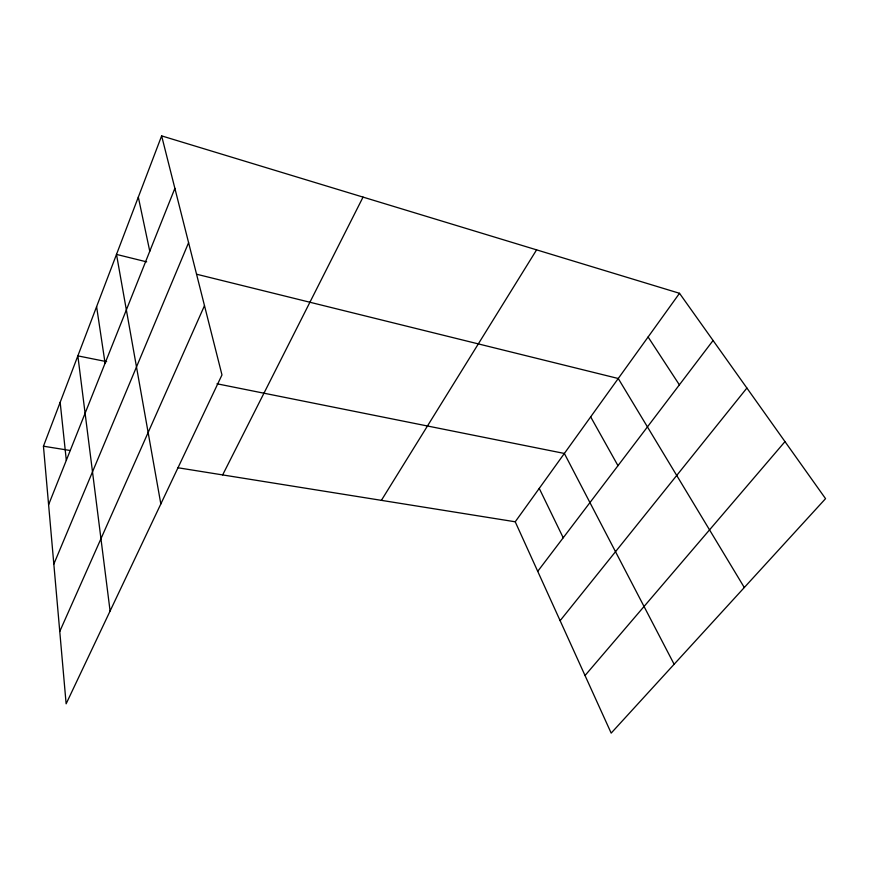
<?xml version="1.0" encoding="UTF-8"?>
<svg xmlns="http://www.w3.org/2000/svg" width="869" height="869" viewBox="0 0 869 869"><rect width="100%" height="100%" fill="white"/><g stroke="black" fill="none" stroke-linecap="round" stroke-linejoin="round"><path stroke-width="1.3" d="M161.634 135.89L221.975 374.919L66.131 703.814L43.45 446.21L161.634 135.89L679.515 293.298L825.55 498.654L611.179 733.11L515.23 521.791L177.83 467.739M48.599 504.715L174.875 188.356M53.824 564.1L188.595 242.679M59.755 631.47L204.487 305.649M222.66 474.919L363.046 197.111M381.393 500.348L536.586 249.859M515.23 521.791L679.515 293.298M537.726 571.335L713.069 340.496M560.125 620.672L746.895 388.052M585.033 675.517L784.989 441.615M43.45 446.21L70.193 450.5M106.648 361.656L77.852 355.877L110.091 611.026M216.989 383.783L564.361 453.455L674.127 664.264M146.676 261.873L116.5 254.411L160.83 503.955M196.557 274.213L618.25 378.504L744.298 587.509M648.1 336.998L679.373 384.848M590.67 416.87L617.978 465.675M539.247 488.4L563.221 537.77M138.323 197.089L149.772 251.239M96.6 306.659L105.084 363.209M60.167 402.314L66.316 460.342"/></g></svg>
